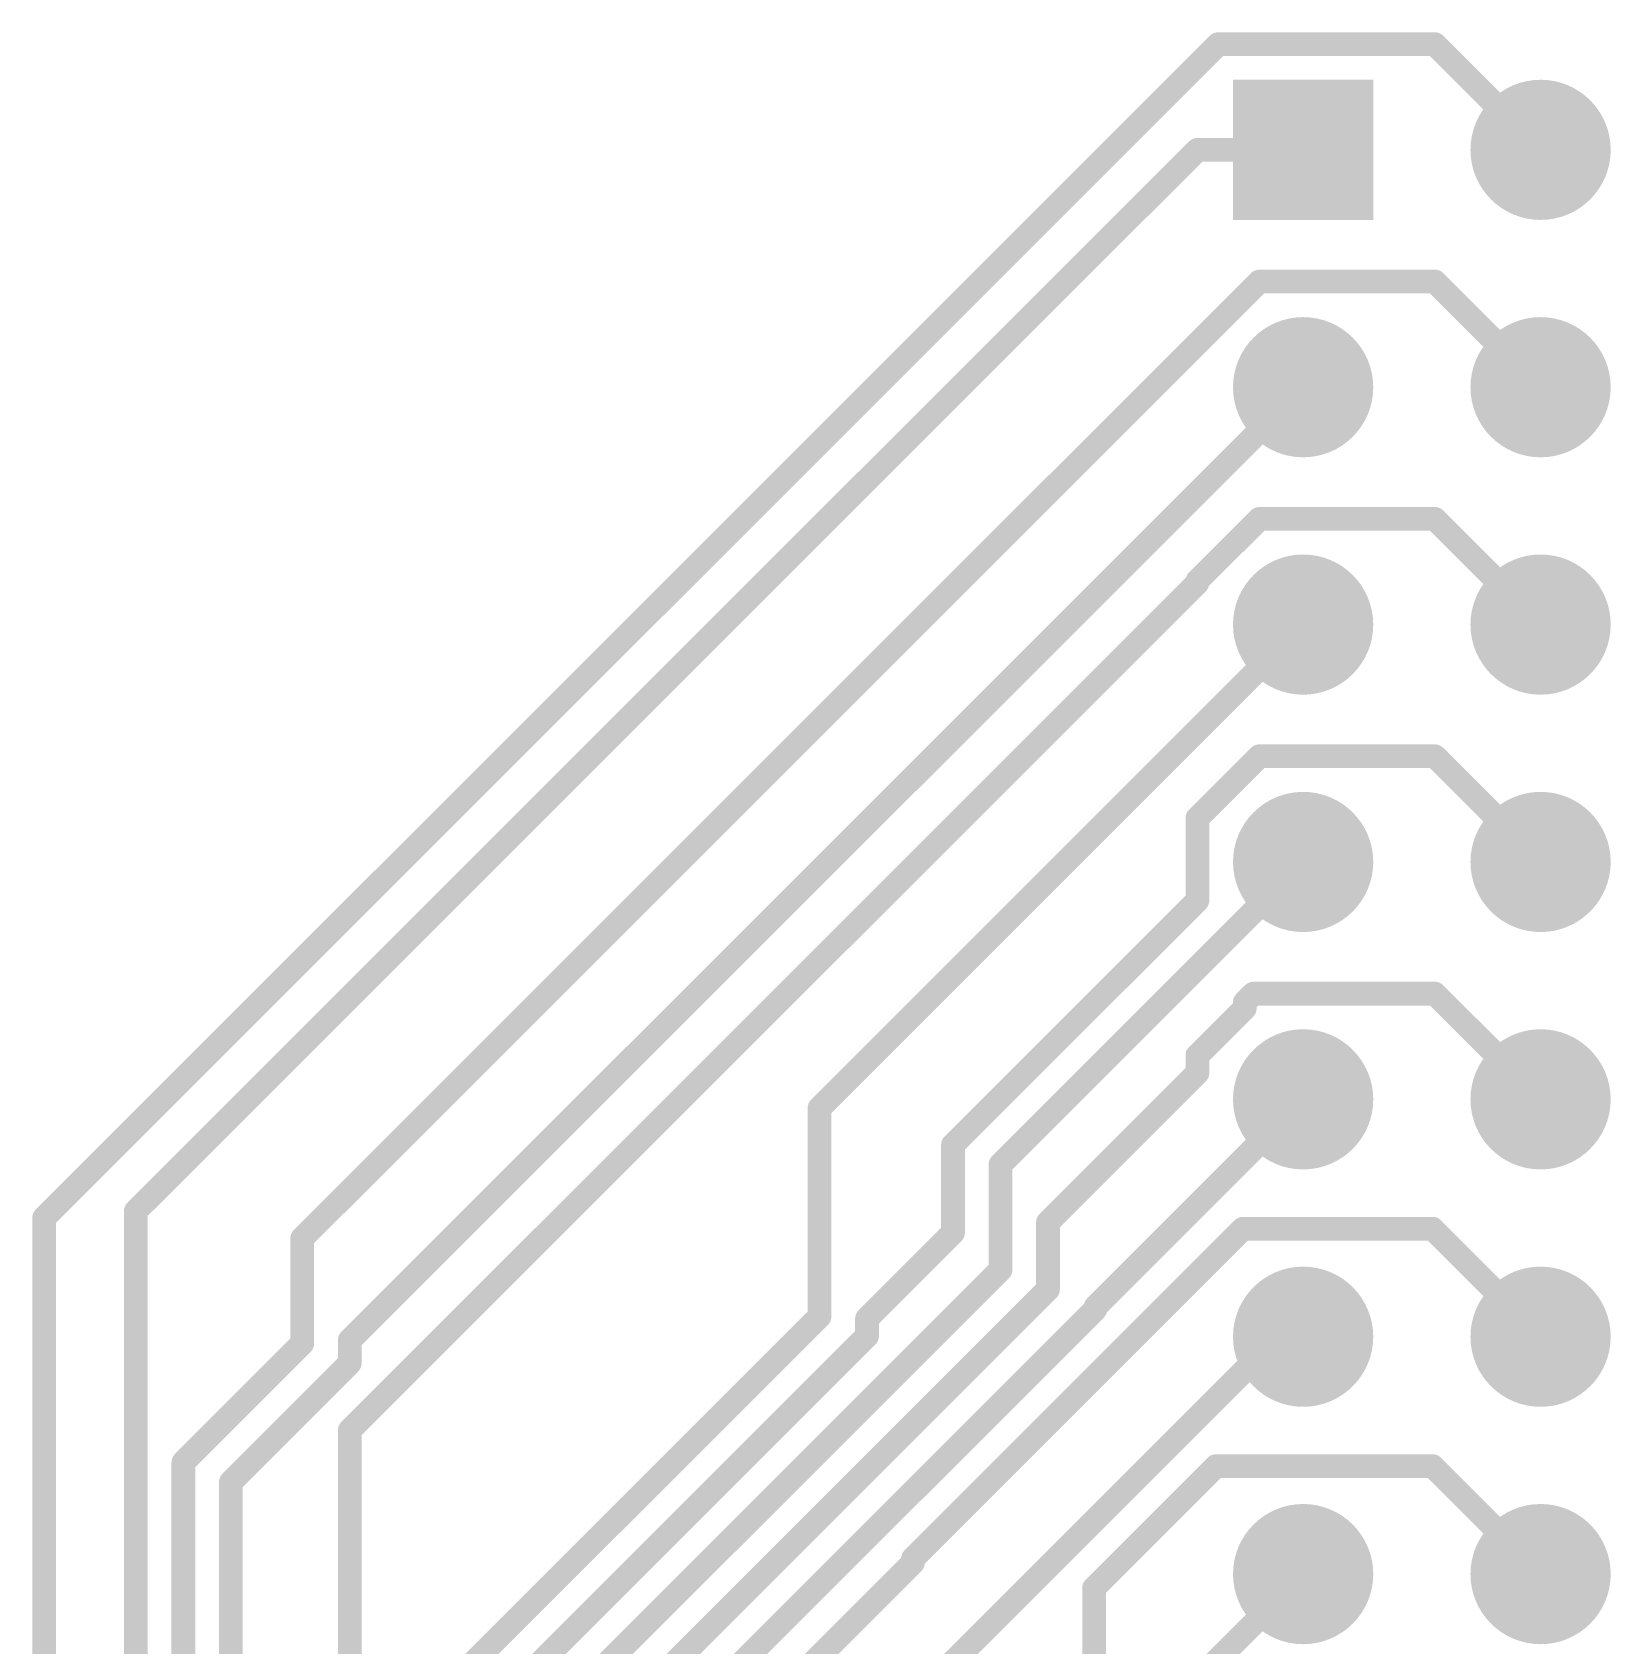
# Model space of a CAD drawing. Header units: inches. Extents: x 2.54 to 5.78, y 1.06 to 9.17.
# Drawn here: x 4.995 to 5.66, y 8.488 to 9.168 of the extents above; entities that cross this region are included whole.
import ezdxf

# ---------------------------------------------------------------- set-up
doc = ezdxf.new("R2010")
doc.units = ezdxf.units.IN
doc.header["$MEASUREMENT"] = 0
for name, color, linetype in [('Multi-Layer', 9, 'Continuous'), ('Pad Holes', 156, 'Continuous'), ('Top Layer', 1, 'Continuous')]:
    doc.layers.add(name, color=color, linetype=linetype)

# ---------------------------------------------------------------- blocks, each defined once
blk = doc.blocks.new('HDR2X20_6')
at = {"layer": 'Multi-Layer'}
h = blk.add_hatch(color=9, dxfattribs=at)
edge = h.paths.add_edge_path()
edge.add_arc((0, 0.1), 0.02953, 0, 360)
h = blk.add_hatch(color=9, dxfattribs=at)
edge = h.paths.add_edge_path()
edge.add_arc((0.1, 0.1), 0.02953, 0, 360)
h = blk.add_hatch(color=9, dxfattribs=at)
edge = h.paths.add_edge_path()
edge.add_arc((0.2, 0.1), 0.02953, 0, 360)
h = blk.add_hatch(color=9, dxfattribs=at)
edge = h.paths.add_edge_path()
edge.add_arc((0.3, 0.1), 0.02953, 0, 360)
h = blk.add_hatch(color=9, dxfattribs=at)
edge = h.paths.add_edge_path()
edge.add_arc((0.4, 0.1), 0.02953, 0, 360)
h = blk.add_hatch(color=9, dxfattribs=at)
edge = h.paths.add_edge_path()
edge.add_arc((0.5, 0.1), 0.02953, 0, 360)
h = blk.add_hatch(color=9, dxfattribs=at)
edge = h.paths.add_edge_path()
edge.add_arc((0.6, 0.1), 0.02953, 0, 360)
h = blk.add_hatch(color=9, dxfattribs=at)
edge = h.paths.add_edge_path()
edge.add_arc((0.7, 0.1), 0.02953, 0, 360)
h = blk.add_hatch(color=9, dxfattribs=at)
edge = h.paths.add_edge_path()
edge.add_arc((0.8, 0.1), 0.02953, 0, 360)
h = blk.add_hatch(color=9, dxfattribs=at)
edge = h.paths.add_edge_path()
edge.add_arc((0.9, 0.1), 0.02953, 0, 360)
h = blk.add_hatch(color=9, dxfattribs=at)
edge = h.paths.add_edge_path()
edge.add_arc((1, 0.1), 0.02953, 0, 360)
h = blk.add_hatch(color=9, dxfattribs=at)
edge = h.paths.add_edge_path()
edge.add_arc((1.1, 0.1), 0.02953, 0, 360)
h = blk.add_hatch(color=9, dxfattribs=at)
edge = h.paths.add_edge_path()
edge.add_arc((1.2, 0.1), 0.02953, 0, 360)
h = blk.add_hatch(color=9, dxfattribs=at)
edge = h.paths.add_edge_path()
edge.add_arc((1.3, 0.1), 0.02953, 0, 360)
h = blk.add_hatch(color=9, dxfattribs=at)
edge = h.paths.add_edge_path()
edge.add_arc((1.4, 0.1), 0.02953, 0, 360)
h = blk.add_hatch(color=9, dxfattribs=at)
edge = h.paths.add_edge_path()
edge.add_arc((1.5, 0.1), 0.02953, 0, 360)
h = blk.add_hatch(color=9, dxfattribs=at)
edge = h.paths.add_edge_path()
edge.add_arc((1.6, 0.1), 0.02953, 0, 360)
h = blk.add_hatch(color=9, dxfattribs=at)
edge = h.paths.add_edge_path()
edge.add_arc((1.7, 0.1), 0.02953, 0, 360)
h = blk.add_hatch(color=9, dxfattribs=at)
edge = h.paths.add_edge_path()
edge.add_arc((1.8, 0.1), 0.02953, 0, 360)
h = blk.add_hatch(color=9, dxfattribs=at)
edge = h.paths.add_edge_path()
edge.add_arc((1.9, 0.1), 0.02953, 0, 360)
blk.add_hatch(color=9, dxfattribs=at).paths.add_polyline_path([(-0.02953, 0.02953), (0.02953, 0.02953), (0.02953, -0.02953), (-0.02953, -0.02953)])
h = blk.add_hatch(color=9, dxfattribs=at)
edge = h.paths.add_edge_path()
edge.add_arc((0.1, 0), 0.02953, 0, 360)
h = blk.add_hatch(color=9, dxfattribs=at)
edge = h.paths.add_edge_path()
edge.add_arc((0.2, 0), 0.02953, 0, 360)
h = blk.add_hatch(color=9, dxfattribs=at)
edge = h.paths.add_edge_path()
edge.add_arc((0.3, 0), 0.02953, 0, 360)
h = blk.add_hatch(color=9, dxfattribs=at)
edge = h.paths.add_edge_path()
edge.add_arc((0.4, 0), 0.02953, 0, 360)
h = blk.add_hatch(color=9, dxfattribs=at)
edge = h.paths.add_edge_path()
edge.add_arc((0.5, 0), 0.02953, 0, 360)
h = blk.add_hatch(color=9, dxfattribs=at)
edge = h.paths.add_edge_path()
edge.add_arc((0.6, 0), 0.02953, 0, 360)
h = blk.add_hatch(color=9, dxfattribs=at)
edge = h.paths.add_edge_path()
edge.add_arc((0.7, 0), 0.02953, 0, 360)
h = blk.add_hatch(color=9, dxfattribs=at)
edge = h.paths.add_edge_path()
edge.add_arc((0.8, 0), 0.02953, 0, 360)
h = blk.add_hatch(color=9, dxfattribs=at)
edge = h.paths.add_edge_path()
edge.add_arc((0.9, 0), 0.02953, 0, 360)
h = blk.add_hatch(color=9, dxfattribs=at)
edge = h.paths.add_edge_path()
edge.add_arc((1, 0), 0.02953, 0, 360)
h = blk.add_hatch(color=9, dxfattribs=at)
edge = h.paths.add_edge_path()
edge.add_arc((1.1, 0), 0.02953, 0, 360)
h = blk.add_hatch(color=9, dxfattribs=at)
edge = h.paths.add_edge_path()
edge.add_arc((1.2, 0), 0.02953, 0, 360)
h = blk.add_hatch(color=9, dxfattribs=at)
edge = h.paths.add_edge_path()
edge.add_arc((1.3, 0), 0.02953, 0, 360)
h = blk.add_hatch(color=9, dxfattribs=at)
edge = h.paths.add_edge_path()
edge.add_arc((1.4, 0), 0.02953, 0, 360)
h = blk.add_hatch(color=9, dxfattribs=at)
edge = h.paths.add_edge_path()
edge.add_arc((1.5, 0), 0.02953, 0, 360)
h = blk.add_hatch(color=9, dxfattribs=at)
edge = h.paths.add_edge_path()
edge.add_arc((1.6, 0), 0.02953, 0, 360)
h = blk.add_hatch(color=9, dxfattribs=at)
edge = h.paths.add_edge_path()
edge.add_arc((1.7, 0), 0.02953, 0, 360)
h = blk.add_hatch(color=9, dxfattribs=at)
edge = h.paths.add_edge_path()
edge.add_arc((1.8, 0), 0.02953, 0, 360)
h = blk.add_hatch(color=9, dxfattribs=at)
edge = h.paths.add_edge_path()
edge.add_arc((1.9, 0), 0.02953, 0, 360)
at = {"layer": 'Pad Holes'}
h = blk.add_hatch(color=7, dxfattribs=at)
edge = h.paths.add_edge_path()
edge.add_arc((0, 0.1), 0.01772, 0, 360)
h = blk.add_hatch(color=7, dxfattribs=at)
edge = h.paths.add_edge_path()
edge.add_arc((0.1, 0.1), 0.01772, 0, 360)
h = blk.add_hatch(color=7, dxfattribs=at)
edge = h.paths.add_edge_path()
edge.add_arc((0.2, 0.1), 0.01772, 0, 360)
h = blk.add_hatch(color=7, dxfattribs=at)
edge = h.paths.add_edge_path()
edge.add_arc((0.3, 0.1), 0.01772, 0, 360)
h = blk.add_hatch(color=7, dxfattribs=at)
edge = h.paths.add_edge_path()
edge.add_arc((0.4, 0.1), 0.01772, 0, 360)
h = blk.add_hatch(color=7, dxfattribs=at)
edge = h.paths.add_edge_path()
edge.add_arc((0.5, 0.1), 0.01772, 0, 360)
h = blk.add_hatch(color=7, dxfattribs=at)
edge = h.paths.add_edge_path()
edge.add_arc((0.6, 0.1), 0.01772, 0, 360)
h = blk.add_hatch(color=7, dxfattribs=at)
edge = h.paths.add_edge_path()
edge.add_arc((0.7, 0.1), 0.01772, 0, 360)
h = blk.add_hatch(color=7, dxfattribs=at)
edge = h.paths.add_edge_path()
edge.add_arc((0.8, 0.1), 0.01772, 0, 360)
h = blk.add_hatch(color=7, dxfattribs=at)
edge = h.paths.add_edge_path()
edge.add_arc((0.9, 0.1), 0.01772, 0, 360)
h = blk.add_hatch(color=7, dxfattribs=at)
edge = h.paths.add_edge_path()
edge.add_arc((1, 0.1), 0.01772, 0, 360)
h = blk.add_hatch(color=7, dxfattribs=at)
edge = h.paths.add_edge_path()
edge.add_arc((1.1, 0.1), 0.01772, 0, 360)
h = blk.add_hatch(color=7, dxfattribs=at)
edge = h.paths.add_edge_path()
edge.add_arc((1.2, 0.1), 0.01772, 0, 360)
h = blk.add_hatch(color=7, dxfattribs=at)
edge = h.paths.add_edge_path()
edge.add_arc((1.3, 0.1), 0.01772, 0, 360)
h = blk.add_hatch(color=7, dxfattribs=at)
edge = h.paths.add_edge_path()
edge.add_arc((1.4, 0.1), 0.01772, 0, 360)
h = blk.add_hatch(color=7, dxfattribs=at)
edge = h.paths.add_edge_path()
edge.add_arc((1.5, 0.1), 0.01772, 0, 360)
h = blk.add_hatch(color=7, dxfattribs=at)
edge = h.paths.add_edge_path()
edge.add_arc((1.6, 0.1), 0.01772, 0, 360)
h = blk.add_hatch(color=7, dxfattribs=at)
edge = h.paths.add_edge_path()
edge.add_arc((1.7, 0.1), 0.01772, 0, 360)
h = blk.add_hatch(color=7, dxfattribs=at)
edge = h.paths.add_edge_path()
edge.add_arc((1.8, 0.1), 0.01772, 0, 360)
h = blk.add_hatch(color=7, dxfattribs=at)
edge = h.paths.add_edge_path()
edge.add_arc((1.9, 0.1), 0.01772, 0, 360)
h = blk.add_hatch(color=7, dxfattribs=at)
edge = h.paths.add_edge_path()
edge.add_arc((0, 0), 0.01772, 0, 360)
h = blk.add_hatch(color=7, dxfattribs=at)
edge = h.paths.add_edge_path()
edge.add_arc((0.1, 0), 0.01772, 0, 360)
h = blk.add_hatch(color=7, dxfattribs=at)
edge = h.paths.add_edge_path()
edge.add_arc((0.2, 0), 0.01772, 0, 360)
h = blk.add_hatch(color=7, dxfattribs=at)
edge = h.paths.add_edge_path()
edge.add_arc((0.3, 0), 0.01772, 0, 360)
h = blk.add_hatch(color=7, dxfattribs=at)
edge = h.paths.add_edge_path()
edge.add_arc((0.4, 0), 0.01772, 0, 360)
h = blk.add_hatch(color=7, dxfattribs=at)
edge = h.paths.add_edge_path()
edge.add_arc((0.5, 0), 0.01772, 0, 360)
h = blk.add_hatch(color=7, dxfattribs=at)
edge = h.paths.add_edge_path()
edge.add_arc((0.6, 0), 0.01772, 0, 360)
h = blk.add_hatch(color=7, dxfattribs=at)
edge = h.paths.add_edge_path()
edge.add_arc((0.7, 0), 0.01772, 0, 360)
h = blk.add_hatch(color=7, dxfattribs=at)
edge = h.paths.add_edge_path()
edge.add_arc((0.8, 0), 0.01772, 0, 360)
h = blk.add_hatch(color=7, dxfattribs=at)
edge = h.paths.add_edge_path()
edge.add_arc((0.9, 0), 0.01772, 0, 360)
h = blk.add_hatch(color=7, dxfattribs=at)
edge = h.paths.add_edge_path()
edge.add_arc((1, 0), 0.01772, 0, 360)
h = blk.add_hatch(color=7, dxfattribs=at)
edge = h.paths.add_edge_path()
edge.add_arc((1.1, 0), 0.01772, 0, 360)
h = blk.add_hatch(color=7, dxfattribs=at)
edge = h.paths.add_edge_path()
edge.add_arc((1.2, 0), 0.01772, 0, 360)
h = blk.add_hatch(color=7, dxfattribs=at)
edge = h.paths.add_edge_path()
edge.add_arc((1.3, 0), 0.01772, 0, 360)
h = blk.add_hatch(color=7, dxfattribs=at)
edge = h.paths.add_edge_path()
edge.add_arc((1.4, 0), 0.01772, 0, 360)
h = blk.add_hatch(color=7, dxfattribs=at)
edge = h.paths.add_edge_path()
edge.add_arc((1.5, 0), 0.01772, 0, 360)
h = blk.add_hatch(color=7, dxfattribs=at)
edge = h.paths.add_edge_path()
edge.add_arc((1.6, 0), 0.01772, 0, 360)
h = blk.add_hatch(color=7, dxfattribs=at)
edge = h.paths.add_edge_path()
edge.add_arc((1.7, 0), 0.01772, 0, 360)
h = blk.add_hatch(color=7, dxfattribs=at)
edge = h.paths.add_edge_path()
edge.add_arc((1.8, 0), 0.01772, 0, 360)
h = blk.add_hatch(color=7, dxfattribs=at)
edge = h.paths.add_edge_path()
edge.add_arc((1.9, 0), 0.01772, 0, 360)
at = {"layer": 'Top Layer'}
h = blk.add_hatch(color=1, dxfattribs=at)
edge = h.paths.add_edge_path()
edge.add_arc((0, 0.1), 0.02953, 0, 360)
h = blk.add_hatch(color=1, dxfattribs=at)
edge = h.paths.add_edge_path()
edge.add_arc((0.1, 0.1), 0.02953, 0, 360)
h = blk.add_hatch(color=1, dxfattribs=at)
edge = h.paths.add_edge_path()
edge.add_arc((0.2, 0.1), 0.02953, 0, 360)
h = blk.add_hatch(color=1, dxfattribs=at)
edge = h.paths.add_edge_path()
edge.add_arc((0.3, 0.1), 0.02953, 0, 360)
h = blk.add_hatch(color=1, dxfattribs=at)
edge = h.paths.add_edge_path()
edge.add_arc((0.4, 0.1), 0.02953, 0, 360)
h = blk.add_hatch(color=1, dxfattribs=at)
edge = h.paths.add_edge_path()
edge.add_arc((0.5, 0.1), 0.02953, 0, 360)
h = blk.add_hatch(color=1, dxfattribs=at)
edge = h.paths.add_edge_path()
edge.add_arc((0.6, 0.1), 0.02953, 0, 360)
h = blk.add_hatch(color=1, dxfattribs=at)
edge = h.paths.add_edge_path()
edge.add_arc((0.7, 0.1), 0.02953, 0, 360)
h = blk.add_hatch(color=1, dxfattribs=at)
edge = h.paths.add_edge_path()
edge.add_arc((0.8, 0.1), 0.02953, 0, 360)
h = blk.add_hatch(color=1, dxfattribs=at)
edge = h.paths.add_edge_path()
edge.add_arc((0.9, 0.1), 0.02953, 0, 360)
h = blk.add_hatch(color=1, dxfattribs=at)
edge = h.paths.add_edge_path()
edge.add_arc((1, 0.1), 0.02953, 0, 360)
h = blk.add_hatch(color=1, dxfattribs=at)
edge = h.paths.add_edge_path()
edge.add_arc((1.1, 0.1), 0.02953, 0, 360)
h = blk.add_hatch(color=1, dxfattribs=at)
edge = h.paths.add_edge_path()
edge.add_arc((1.2, 0.1), 0.02953, 0, 360)
h = blk.add_hatch(color=1, dxfattribs=at)
edge = h.paths.add_edge_path()
edge.add_arc((1.3, 0.1), 0.02953, 0, 360)
h = blk.add_hatch(color=1, dxfattribs=at)
edge = h.paths.add_edge_path()
edge.add_arc((1.4, 0.1), 0.02953, 0, 360)
h = blk.add_hatch(color=1, dxfattribs=at)
edge = h.paths.add_edge_path()
edge.add_arc((1.5, 0.1), 0.02953, 0, 360)
h = blk.add_hatch(color=1, dxfattribs=at)
edge = h.paths.add_edge_path()
edge.add_arc((1.6, 0.1), 0.02953, 0, 360)
h = blk.add_hatch(color=1, dxfattribs=at)
edge = h.paths.add_edge_path()
edge.add_arc((1.7, 0.1), 0.02953, 0, 360)
h = blk.add_hatch(color=1, dxfattribs=at)
edge = h.paths.add_edge_path()
edge.add_arc((1.8, 0.1), 0.02953, 0, 360)
h = blk.add_hatch(color=1, dxfattribs=at)
edge = h.paths.add_edge_path()
edge.add_arc((1.9, 0.1), 0.02953, 0, 360)
blk.add_hatch(color=1, dxfattribs=at).paths.add_polyline_path([(-0.02953, 0.02953), (0.02953, 0.02953), (0.02953, -0.02953), (-0.02953, -0.02953)])
h = blk.add_hatch(color=1, dxfattribs=at)
edge = h.paths.add_edge_path()
edge.add_arc((0.1, 0), 0.02953, 0, 360)
h = blk.add_hatch(color=1, dxfattribs=at)
edge = h.paths.add_edge_path()
edge.add_arc((0.2, 0), 0.02953, 0, 360)
h = blk.add_hatch(color=1, dxfattribs=at)
edge = h.paths.add_edge_path()
edge.add_arc((0.3, 0), 0.02953, 0, 360)
h = blk.add_hatch(color=1, dxfattribs=at)
edge = h.paths.add_edge_path()
edge.add_arc((0.4, 0), 0.02953, 0, 360)
h = blk.add_hatch(color=1, dxfattribs=at)
edge = h.paths.add_edge_path()
edge.add_arc((0.5, 0), 0.02953, 0, 360)
h = blk.add_hatch(color=1, dxfattribs=at)
edge = h.paths.add_edge_path()
edge.add_arc((0.6, 0), 0.02953, 0, 360)
h = blk.add_hatch(color=1, dxfattribs=at)
edge = h.paths.add_edge_path()
edge.add_arc((0.7, 0), 0.02953, 0, 360)
h = blk.add_hatch(color=1, dxfattribs=at)
edge = h.paths.add_edge_path()
edge.add_arc((0.8, 0), 0.02953, 0, 360)
h = blk.add_hatch(color=1, dxfattribs=at)
edge = h.paths.add_edge_path()
edge.add_arc((0.9, 0), 0.02953, 0, 360)
h = blk.add_hatch(color=1, dxfattribs=at)
edge = h.paths.add_edge_path()
edge.add_arc((1, 0), 0.02953, 0, 360)
h = blk.add_hatch(color=1, dxfattribs=at)
edge = h.paths.add_edge_path()
edge.add_arc((1.1, 0), 0.02953, 0, 360)
h = blk.add_hatch(color=1, dxfattribs=at)
edge = h.paths.add_edge_path()
edge.add_arc((1.2, 0), 0.02953, 0, 360)
h = blk.add_hatch(color=1, dxfattribs=at)
edge = h.paths.add_edge_path()
edge.add_arc((1.3, 0), 0.02953, 0, 360)
h = blk.add_hatch(color=1, dxfattribs=at)
edge = h.paths.add_edge_path()
edge.add_arc((1.4, 0), 0.02953, 0, 360)
h = blk.add_hatch(color=1, dxfattribs=at)
edge = h.paths.add_edge_path()
edge.add_arc((1.5, 0), 0.02953, 0, 360)
h = blk.add_hatch(color=1, dxfattribs=at)
edge = h.paths.add_edge_path()
edge.add_arc((1.6, 0), 0.02953, 0, 360)
h = blk.add_hatch(color=1, dxfattribs=at)
edge = h.paths.add_edge_path()
edge.add_arc((1.7, 0), 0.02953, 0, 360)
h = blk.add_hatch(color=1, dxfattribs=at)
edge = h.paths.add_edge_path()
edge.add_arc((1.8, 0), 0.02953, 0, 360)
h = blk.add_hatch(color=1, dxfattribs=at)
edge = h.paths.add_edge_path()
edge.add_arc((1.9, 0), 0.02953, 0, 360)

msp = doc.modelspace()

# ---------------------------------------------------------------- linework, layer by layer
at = {"layer": 'Top Layer'}
for points in [[(5.00031, 8.66857, 0.01, 0.01, 0), (5.49477, 9.16303, 0.01, 0.01, 0)], [(5.49477, 9.16303, 0.01, 0.01, 0), (5.58598, 9.16303, 0.01, 0.01, 0)], [(5.58598, 9.16303, 0.01, 0.01, 0), (5.63051, 9.1185, 0.01, 0.01, 0)], [(5.03894, 8.67146, 0.01, 0.01, 0), (5.48598, 9.1185, 0.01, 0.01, 0)], [(5.48598, 9.1185, 0.01, 0.01, 0), (5.53051, 9.1185, 0.01, 0.01, 0)], [(5.109, 8.65996, 0.01, 0.01, 0), (5.51207, 9.06303, 0.01, 0.01, 0)], [(5.51207, 9.06303, 0.01, 0.01, 0), (5.58598, 9.06303, 0.01, 0.01, 0)], [(5.58598, 9.06303, 0.01, 0.01, 0), (5.63051, 9.0185, 0.01, 0.01, 0)], [(5.129, 8.61699, 0.01, 0.01, 0), (5.53051, 9.0185, 0.01, 0.01, 0)], [(5.48598, 8.93695, 0.01, 0.01, 0), (5.51207, 8.96303, 0.01, 0.01, 0)], [(5.51207, 8.96303, 0.01, 0.01, 0), (5.58598, 8.96303, 0.01, 0.01, 0)], [(5.58598, 8.96303, 0.01, 0.01, 0), (5.63051, 8.9185, 0.01, 0.01, 0)], [(5.129, 8.57906, 0.01, 0.01, 0), (5.48598, 8.93605, 0.01, 0.01, 0)], [(5.48598, 8.93605, 0.01, 0.01, 0), (5.48598, 8.93695, 0.01, 0.01, 0)], [(5.32685, 8.71484, 0.01, 0.01, 0), (5.53051, 8.9185, 0.01, 0.01, 0)], [(5.48598, 8.83695, 0.01, 0.01, 0), (5.51207, 8.86303, 0.01, 0.01, 0)], [(5.51207, 8.86303, 0.01, 0.01, 0), (5.58598, 8.86303, 0.01, 0.01, 0)], [(5.58598, 8.86303, 0.01, 0.01, 0), (5.63051, 8.8185, 0.01, 0.01, 0)], [(5.48598, 8.80226, 0.01, 0.01, 0), (5.48598, 8.83695, 0.01, 0.01, 0)], [(5.40306, 8.69105, 0.01, 0.01, 0), (5.53051, 8.8185, 0.01, 0.01, 0)], [(5.38306, 8.69934, 0.01, 0.01, 0), (5.48598, 8.80226, 0.01, 0.01, 0)], [(5.48598, 8.73695, 0.01, 0.01, 0), (5.50598, 8.75695, 0.01, 0.01, 0)], [(5.50598, 8.75944, 0.01, 0.01, 0), (5.50958, 8.76303, 0.01, 0.01, 0)], [(5.50598, 8.75695, 0.01, 0.01, 0), (5.50598, 8.75944, 0.01, 0.01, 0)], [(5.50958, 8.76303, 0.01, 0.01, 0), (5.58598, 8.76303, 0.01, 0.01, 0)], [(5.58598, 8.76303, 0.01, 0.01, 0), (5.63051, 8.7185, 0.01, 0.01, 0)], [(5.48598, 8.72961, 0.01, 0.01, 0), (5.48598, 8.73695, 0.01, 0.01, 0)], [(5.42306, 8.66669, 0.01, 0.01, 0), (5.48598, 8.72961, 0.01, 0.01, 0)], [(5.44306, 8.63105, 0.01, 0.01, 0), (5.53051, 8.7185, 0.01, 0.01, 0)], [(5.32685, 8.62705, 0.01, 0.01, 0), (5.32685, 8.71484, 0.01, 0.01, 0)], [(5.38306, 8.66231, 0.01, 0.01, 0), (5.38306, 8.69934, 0.01, 0.01, 0)], [(5.40306, 8.64669, 0.01, 0.01, 0), (5.40306, 8.69105, 0.01, 0.01, 0)], [(5.00031, 8.17067, 0.01, 0.01, 0), (5.00031, 8.66857, 0.01, 0.01, 0)], [(5.03894, 8.1556, 0.01, 0.01, 0), (5.03894, 8.67146, 0.01, 0.01, 0)], [(5.34685, 8.6261, 0.01, 0.01, 0), (5.38306, 8.66231, 0.01, 0.01, 0)], [(5.3662, 8.52498, 0.01, 0.01, 0), (5.50522, 8.664, 0.01, 0.01, 0)], [(5.42306, 8.63841, 0.01, 0.01, 0), (5.42306, 8.66669, 0.01, 0.01, 0)], [(5.50522, 8.664, 0.01, 0.01, 0), (5.58502, 8.664, 0.01, 0.01, 0)], [(5.58502, 8.664, 0.01, 0.01, 0), (5.63051, 8.6185, 0.01, 0.01, 0)], [(5.109, 8.61563, 0.01, 0.01, 0), (5.109, 8.65996, 0.01, 0.01, 0)], [(5.17717, 8.42079, 0.01, 0.01, 0), (5.40306, 8.64669, 0.01, 0.01, 0)], [(5.19717, 8.41251, 0.01, 0.01, 0), (5.42306, 8.63841, 0.01, 0.01, 0)], [(5.21717, 8.40423, 0.01, 0.01, 0), (5.44306, 8.63012, 0.01, 0.01, 0)], [(5.44306, 8.63012, 0.01, 0.01, 0), (5.44306, 8.63105, 0.01, 0.01, 0)], [(5.13484, 8.43504, 0.01, 0.01, 0), (5.32685, 8.62705, 0.01, 0.01, 0)], [(5.34685, 8.61876, 0.01, 0.01, 0), (5.34685, 8.6261, 0.01, 0.01, 0)], [(5.05894, 8.56557, 0.01, 0.01, 0), (5.109, 8.61563, 0.01, 0.01, 0)], [(5.129, 8.60735, 0.01, 0.01, 0), (5.129, 8.61699, 0.01, 0.01, 0)], [(5.15484, 8.42676, 0.01, 0.01, 0), (5.34685, 8.61876, 0.01, 0.01, 0)], [(5.28673, 8.38516, 0.01, 0.01, 0), (5.52008, 8.6185, 0.01, 0.01, 0)], [(5.52008, 8.6185, 0.01, 0.01, 0), (5.53051, 8.6185, 0.01, 0.01, 0)], [(5.07894, 8.55728, 0.01, 0.01, 0), (5.129, 8.60735, 0.01, 0.01, 0)], [(5.129, 8.45748, 0.01, 0.01, 0), (5.129, 8.57906, 0.01, 0.01, 0)], [(5.05894, 8.14731, 0.01, 0.01, 0), (5.05894, 8.56557, 0.01, 0.01, 0)], [(5.4425, 8.51264, 0.01, 0.01, 0), (5.49386, 8.564, 0.01, 0.01, 0)], [(5.49386, 8.564, 0.01, 0.01, 0), (5.58502, 8.564, 0.01, 0.01, 0)], [(5.58502, 8.564, 0.01, 0.01, 0), (5.63051, 8.5185, 0.01, 0.01, 0)], [(5.07894, 8.13903, 0.01, 0.01, 0), (5.07894, 8.55728, 0.01, 0.01, 0)], [(5.23717, 8.39427, 0.01, 0.01, 0), (5.3662, 8.52331, 0.01, 0.01, 0)], [(5.3662, 8.52331, 0.01, 0.01, 0), (5.3662, 8.52498, 0.01, 0.01, 0)], [(5.4425, 8.42157, 0.01, 0.01, 0), (5.4425, 8.51264, 0.01, 0.01, 0)], [(5.4625, 8.45049, 0.01, 0.01, 0), (5.53051, 8.5185, 0.01, 0.01, 0)]]:
    msp.add_lwpolyline(points, format="xyseb", dxfattribs=at)
for points in [[(5.49227, 9.16303, 0.005, 0.005, 1), (5.49727, 9.16303, 0.005, 0.005, 1)], [(5.49227, 9.16303, 0.005, 0.005, 1), (5.49727, 9.16303, 0.005, 0.005, 1)], [(5.58348, 9.16303, 0.005, 0.005, 1), (5.58848, 9.16303, 0.005, 0.005, 1)], [(5.58348, 9.16303, 0.005, 0.005, 1), (5.58848, 9.16303, 0.005, 0.005, 1)], [(5.48348, 9.1185, 0.005, 0.005, 1), (5.48848, 9.1185, 0.005, 0.005, 1)], [(5.48348, 9.1185, 0.005, 0.005, 1), (5.48848, 9.1185, 0.005, 0.005, 1)], [(5.52801, 9.1185, 0.005, 0.005, 1), (5.53301, 9.1185, 0.005, 0.005, 1)], [(5.62801, 9.1185, 0.005, 0.005, 1), (5.63301, 9.1185, 0.005, 0.005, 1)], [(5.50957, 9.06303, 0.005, 0.005, 1), (5.51457, 9.06303, 0.005, 0.005, 1)], [(5.50957, 9.06303, 0.005, 0.005, 1), (5.51457, 9.06303, 0.005, 0.005, 1)], [(5.58348, 9.06303, 0.005, 0.005, 1), (5.58848, 9.06303, 0.005, 0.005, 1)], [(5.58348, 9.06303, 0.005, 0.005, 1), (5.58848, 9.06303, 0.005, 0.005, 1)], [(5.52801, 9.0185, 0.005, 0.005, 1), (5.53301, 9.0185, 0.005, 0.005, 1)], [(5.62801, 9.0185, 0.005, 0.005, 1), (5.63301, 9.0185, 0.005, 0.005, 1)], [(5.50957, 8.96303, 0.005, 0.005, 1), (5.51457, 8.96303, 0.005, 0.005, 1)], [(5.50957, 8.96303, 0.005, 0.005, 1), (5.51457, 8.96303, 0.005, 0.005, 1)], [(5.58348, 8.96303, 0.005, 0.005, 1), (5.58848, 8.96303, 0.005, 0.005, 1)], [(5.58348, 8.96303, 0.005, 0.005, 1), (5.58848, 8.96303, 0.005, 0.005, 1)], [(5.48348, 8.93695, 0.005, 0.005, 1), (5.48848, 8.93695, 0.005, 0.005, 1)], [(5.48348, 8.93695, 0.005, 0.005, 1), (5.48848, 8.93695, 0.005, 0.005, 1)], [(5.48348, 8.93605, 0.005, 0.005, 1), (5.48848, 8.93605, 0.005, 0.005, 1)], [(5.48348, 8.93605, 0.005, 0.005, 1), (5.48848, 8.93605, 0.005, 0.005, 1)], [(5.52801, 8.9185, 0.005, 0.005, 1), (5.53301, 8.9185, 0.005, 0.005, 1)], [(5.62801, 8.9185, 0.005, 0.005, 1), (5.63301, 8.9185, 0.005, 0.005, 1)], [(5.50957, 8.86303, 0.005, 0.005, 1), (5.51457, 8.86303, 0.005, 0.005, 1)], [(5.50957, 8.86303, 0.005, 0.005, 1), (5.51457, 8.86303, 0.005, 0.005, 1)], [(5.58348, 8.86303, 0.005, 0.005, 1), (5.58848, 8.86303, 0.005, 0.005, 1)], [(5.58348, 8.86303, 0.005, 0.005, 1), (5.58848, 8.86303, 0.005, 0.005, 1)], [(5.48348, 8.83695, 0.005, 0.005, 1), (5.48848, 8.83695, 0.005, 0.005, 1)], [(5.48348, 8.83695, 0.005, 0.005, 1), (5.48848, 8.83695, 0.005, 0.005, 1)], [(5.52801, 8.8185, 0.005, 0.005, 1), (5.53301, 8.8185, 0.005, 0.005, 1)], [(5.62801, 8.8185, 0.005, 0.005, 1), (5.63301, 8.8185, 0.005, 0.005, 1)], [(5.48348, 8.80226, 0.005, 0.005, 1), (5.48848, 8.80226, 0.005, 0.005, 1)], [(5.48348, 8.80226, 0.005, 0.005, 1), (5.48848, 8.80226, 0.005, 0.005, 1)], [(5.50348, 8.75944, 0.005, 0.005, 1), (5.50848, 8.75944, 0.005, 0.005, 1)], [(5.50348, 8.75944, 0.005, 0.005, 1), (5.50848, 8.75944, 0.005, 0.005, 1)], [(5.50348, 8.75695, 0.005, 0.005, 1), (5.50848, 8.75695, 0.005, 0.005, 1)], [(5.50348, 8.75695, 0.005, 0.005, 1), (5.50848, 8.75695, 0.005, 0.005, 1)], [(5.50708, 8.76303, 0.005, 0.005, 1), (5.51208, 8.76303, 0.005, 0.005, 1)], [(5.50708, 8.76303, 0.005, 0.005, 1), (5.51208, 8.76303, 0.005, 0.005, 1)], [(5.58348, 8.76303, 0.005, 0.005, 1), (5.58848, 8.76303, 0.005, 0.005, 1)], [(5.58348, 8.76303, 0.005, 0.005, 1), (5.58848, 8.76303, 0.005, 0.005, 1)], [(5.48348, 8.73695, 0.005, 0.005, 1), (5.48848, 8.73695, 0.005, 0.005, 1)], [(5.48348, 8.73695, 0.005, 0.005, 1), (5.48848, 8.73695, 0.005, 0.005, 1)], [(5.48348, 8.72961, 0.005, 0.005, 1), (5.48848, 8.72961, 0.005, 0.005, 1)], [(5.48348, 8.72961, 0.005, 0.005, 1), (5.48848, 8.72961, 0.005, 0.005, 1)], [(5.52801, 8.7185, 0.005, 0.005, 1), (5.53301, 8.7185, 0.005, 0.005, 1)], [(5.62801, 8.7185, 0.005, 0.005, 1), (5.63301, 8.7185, 0.005, 0.005, 1)], [(5.32435, 8.71484, 0.005, 0.005, 1), (5.32935, 8.71484, 0.005, 0.005, 1)], [(5.32435, 8.71484, 0.005, 0.005, 1), (5.32935, 8.71484, 0.005, 0.005, 1)], [(5.38056, 8.69934, 0.005, 0.005, 1), (5.38556, 8.69934, 0.005, 0.005, 1)], [(5.38056, 8.69934, 0.005, 0.005, 1), (5.38556, 8.69934, 0.005, 0.005, 1)], [(5.40056, 8.69105, 0.005, 0.005, 1), (5.40556, 8.69105, 0.005, 0.005, 1)], [(5.40056, 8.69105, 0.005, 0.005, 1), (5.40556, 8.69105, 0.005, 0.005, 1)], [(4.99781, 8.66857, 0.005, 0.005, 1), (5.00281, 8.66857, 0.005, 0.005, 1)], [(4.99781, 8.66857, 0.005, 0.005, 1), (5.00281, 8.66857, 0.005, 0.005, 1)], [(5.03644, 8.67146, 0.005, 0.005, 1), (5.04144, 8.67146, 0.005, 0.005, 1)], [(5.03644, 8.67146, 0.005, 0.005, 1), (5.04144, 8.67146, 0.005, 0.005, 1)], [(5.38056, 8.66231, 0.005, 0.005, 1), (5.38556, 8.66231, 0.005, 0.005, 1)], [(5.38056, 8.66231, 0.005, 0.005, 1), (5.38556, 8.66231, 0.005, 0.005, 1)], [(5.42056, 8.66669, 0.005, 0.005, 1), (5.42556, 8.66669, 0.005, 0.005, 1)], [(5.42056, 8.66669, 0.005, 0.005, 1), (5.42556, 8.66669, 0.005, 0.005, 1)], [(5.50272, 8.664, 0.005, 0.005, 1), (5.50772, 8.664, 0.005, 0.005, 1)], [(5.50272, 8.664, 0.005, 0.005, 1), (5.50772, 8.664, 0.005, 0.005, 1)], [(5.58252, 8.664, 0.005, 0.005, 1), (5.58752, 8.664, 0.005, 0.005, 1)], [(5.58252, 8.664, 0.005, 0.005, 1), (5.58752, 8.664, 0.005, 0.005, 1)], [(5.1065, 8.65996, 0.005, 0.005, 1), (5.1115, 8.65996, 0.005, 0.005, 1)], [(5.1065, 8.65996, 0.005, 0.005, 1), (5.1115, 8.65996, 0.005, 0.005, 1)], [(5.40056, 8.64669, 0.005, 0.005, 1), (5.40556, 8.64669, 0.005, 0.005, 1)], [(5.40056, 8.64669, 0.005, 0.005, 1), (5.40556, 8.64669, 0.005, 0.005, 1)], [(5.42056, 8.63841, 0.005, 0.005, 1), (5.42556, 8.63841, 0.005, 0.005, 1)], [(5.42056, 8.63841, 0.005, 0.005, 1), (5.42556, 8.63841, 0.005, 0.005, 1)], [(5.44056, 8.63105, 0.005, 0.005, 1), (5.44556, 8.63105, 0.005, 0.005, 1)], [(5.44056, 8.63105, 0.005, 0.005, 1), (5.44556, 8.63105, 0.005, 0.005, 1)], [(5.44056, 8.63012, 0.005, 0.005, 1), (5.44556, 8.63012, 0.005, 0.005, 1)], [(5.44056, 8.63012, 0.005, 0.005, 1), (5.44556, 8.63012, 0.005, 0.005, 1)], [(5.32435, 8.62705, 0.005, 0.005, 1), (5.32935, 8.62705, 0.005, 0.005, 1)], [(5.32435, 8.62705, 0.005, 0.005, 1), (5.32935, 8.62705, 0.005, 0.005, 1)], [(5.34435, 8.6261, 0.005, 0.005, 1), (5.34935, 8.6261, 0.005, 0.005, 1)], [(5.34435, 8.6261, 0.005, 0.005, 1), (5.34935, 8.6261, 0.005, 0.005, 1)], [(5.1065, 8.61563, 0.005, 0.005, 1), (5.1115, 8.61563, 0.005, 0.005, 1)], [(5.1065, 8.61563, 0.005, 0.005, 1), (5.1115, 8.61563, 0.005, 0.005, 1)], [(5.1265, 8.61699, 0.005, 0.005, 1), (5.1315, 8.61699, 0.005, 0.005, 1)], [(5.1265, 8.61699, 0.005, 0.005, 1), (5.1315, 8.61699, 0.005, 0.005, 1)], [(5.34435, 8.61876, 0.005, 0.005, 1), (5.34935, 8.61876, 0.005, 0.005, 1)], [(5.34435, 8.61876, 0.005, 0.005, 1), (5.34935, 8.61876, 0.005, 0.005, 1)], [(5.51758, 8.6185, 0.005, 0.005, 1), (5.52258, 8.6185, 0.005, 0.005, 1)], [(5.51758, 8.6185, 0.005, 0.005, 1), (5.52258, 8.6185, 0.005, 0.005, 1)], [(5.52801, 8.6185, 0.005, 0.005, 1), (5.53301, 8.6185, 0.005, 0.005, 1)], [(5.62801, 8.6185, 0.005, 0.005, 1), (5.63301, 8.6185, 0.005, 0.005, 1)], [(5.1265, 8.60735, 0.005, 0.005, 1), (5.1315, 8.60735, 0.005, 0.005, 1)], [(5.1265, 8.60735, 0.005, 0.005, 1), (5.1315, 8.60735, 0.005, 0.005, 1)], [(5.1265, 8.57906, 0.005, 0.005, 1), (5.1315, 8.57906, 0.005, 0.005, 1)], [(5.1265, 8.57906, 0.005, 0.005, 1), (5.1315, 8.57906, 0.005, 0.005, 1)], [(5.05644, 8.56557, 0.005, 0.005, 1), (5.06144, 8.56557, 0.005, 0.005, 1)], [(5.05644, 8.56557, 0.005, 0.005, 1), (5.06144, 8.56557, 0.005, 0.005, 1)], [(5.49136, 8.564, 0.005, 0.005, 1), (5.49636, 8.564, 0.005, 0.005, 1)], [(5.49136, 8.564, 0.005, 0.005, 1), (5.49636, 8.564, 0.005, 0.005, 1)], [(5.58252, 8.564, 0.005, 0.005, 1), (5.58752, 8.564, 0.005, 0.005, 1)], [(5.58252, 8.564, 0.005, 0.005, 1), (5.58752, 8.564, 0.005, 0.005, 1)], [(5.07644, 8.55728, 0.005, 0.005, 1), (5.08144, 8.55728, 0.005, 0.005, 1)], [(5.07644, 8.55728, 0.005, 0.005, 1), (5.08144, 8.55728, 0.005, 0.005, 1)], [(5.3637, 8.52498, 0.005, 0.005, 1), (5.3687, 8.52498, 0.005, 0.005, 1)], [(5.3637, 8.52498, 0.005, 0.005, 1), (5.3687, 8.52498, 0.005, 0.005, 1)], [(5.3637, 8.52331, 0.005, 0.005, 1), (5.3687, 8.52331, 0.005, 0.005, 1)], [(5.3637, 8.52331, 0.005, 0.005, 1), (5.3687, 8.52331, 0.005, 0.005, 1)], [(5.44, 8.51264, 0.005, 0.005, 1), (5.445, 8.51264, 0.005, 0.005, 1)], [(5.44, 8.51264, 0.005, 0.005, 1), (5.445, 8.51264, 0.005, 0.005, 1)], [(5.52801, 8.5185, 0.005, 0.005, 1), (5.53301, 8.5185, 0.005, 0.005, 1)], [(5.62801, 8.5185, 0.005, 0.005, 1), (5.63301, 8.5185, 0.005, 0.005, 1)]]:
    msp.add_lwpolyline(points, format="xyseb", close=True, dxfattribs=at)

# ---------------------------------------------------------------- block references
at = {"rotation": 270}
msp.add_blockref('HDR2X20_6', (5.53051, 9.1185), dxfattribs=at)

doc.saveas('drawing.dxf')
